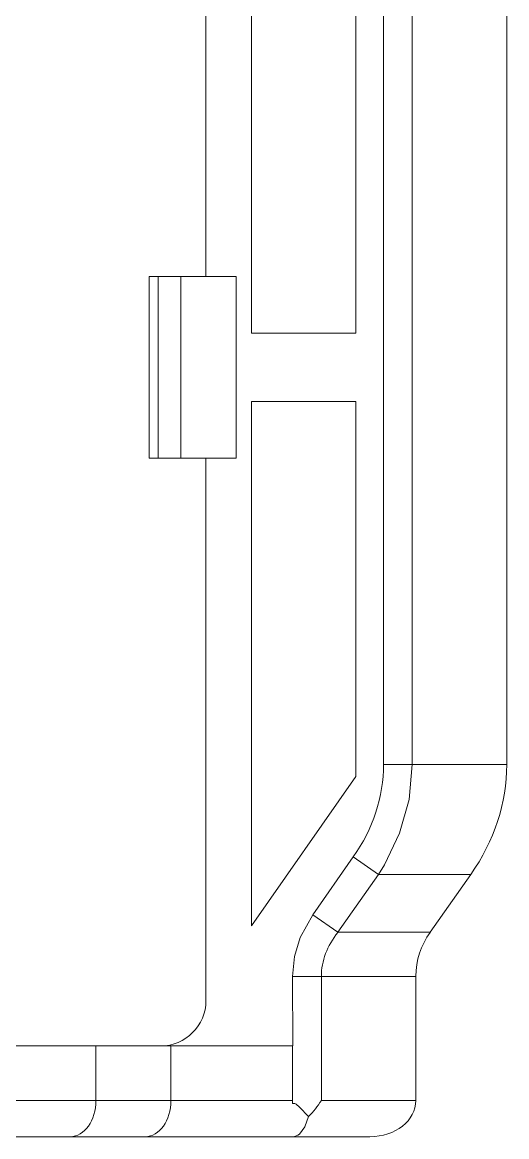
# Model space of a CAD drawing. Header units: inches. Extents: x 47316 to 59086, y 3141 to 11743.
# Drawn here: x 54139.87 to 54150.53, y 9544.34 to 9568.89 of the extents above; entities that cross this region are included whole.
import ezdxf

# ---------------------------------------------------------------- set-up
doc = ezdxf.new("R2010")
doc.units = ezdxf.units.IN
doc.header["$MEASUREMENT"] = 0

msp = doc.modelspace()

# ---------------------------------------------------------------- linework, layer by layer
at = {"color": 0, "lineweight": 15, "ltscale": 0.29875}
for p, q in [((54143.908, 9575.24), (54143.908, 9563.29)), ((54143.908, 9559.29), (54143.908, 9547.34))]:
    msp.add_line(p, q, dxfattribs=at)
at = {"color": 0, "lineweight": 15, "ltscale": 0.288787}
msp.add_line((54144.908, 9562.04), (54144.908, 9573.592), dxfattribs=at)
at = {"color": 0, "lineweight": 15, "ltscale": 0.206668}
for p, q in [((54147.208, 9570.307), (54147.208, 9562.04)), ((54147.208, 9552.274), (54147.208, 9560.54))]:
    msp.add_line(p, q, dxfattribs=at)
at = {"color": 0, "lineweight": 15, "ltscale": 0.217181}
msp.add_line((54147.815, 9570.042), (54147.815, 9561.354), dxfattribs=at)
at = {"color": 0, "lineweight": 15, "ltscale": 0.437558}
for p, q in [((54148.448, 9552.539), (54148.448, 9570.042)), ((54150.526, 9552.539), (54150.526, 9570.042))]:
    msp.add_line(p, q, dxfattribs=at)
at = {"color": 0, "lineweight": 15, "ltscale": 0.005}
for p, q in [((54142.658, 9563.29), (54142.858, 9563.29)), ((54142.858, 9559.29), (54142.658, 9559.29))]:
    msp.add_line(p, q, dxfattribs=at)
at = {"color": 0, "lineweight": 15, "ltscale": 0.1}
for p, q in [((54142.658, 9563.29), (54142.658, 9559.29)), ((54142.858, 9559.29), (54142.858, 9563.29)), ((54143.358, 9559.29), (54143.358, 9563.29)), ((54144.57, 9563.29), (54144.57, 9559.29))]:
    msp.add_line(p, q, dxfattribs=at)
at = {"color": 0, "lineweight": 15, "ltscale": 0.0125}
for p, q in [((54143.358, 9563.29), (54142.858, 9563.29)), ((54143.358, 9559.29), (54142.858, 9559.29))]:
    msp.add_line(p, q, dxfattribs=at)
at = {"color": 0, "lineweight": 15, "ltscale": 0.030312}
for p, q in [((54143.358, 9563.29), (54144.57, 9563.29)), ((54144.57, 9559.29), (54143.358, 9559.29))]:
    msp.add_line(p, q, dxfattribs=at)
at = {"color": 0, "lineweight": 15, "ltscale": 0.0575}
for p, q in [((54147.208, 9562.04), (54144.908, 9562.04)), ((54147.208, 9560.54), (54144.908, 9560.54))]:
    msp.add_line(p, q, dxfattribs=at)
at = {"color": 0, "lineweight": 15, "ltscale": 0.220377}
msp.add_line((54147.815, 9561.354), (54147.815, 9552.539), dxfattribs=at)
at = {"color": 0, "lineweight": 15, "ltscale": 0.288786}
msp.add_line((54144.908, 9560.54), (54144.908, 9548.989), dxfattribs=at)
at = {"color": 0, "lineweight": 15, "ltscale": 0.015826}
for p, q in [((54148.448, 9552.539), (54147.815, 9552.539)), ((54146.448, 9547.873), (54145.815, 9547.873))]:
    msp.add_line(p, q, dxfattribs=at)
at = {"color": 0, "lineweight": 15}
for p, q in [((54148.448, 9552.539), (54148.377, 9551.77)), ((54148.377, 9551.77), (54148.17, 9551.027)), ((54148.17, 9551.027), (54147.838, 9550.333)), ((54147.838, 9550.333), (54147.704, 9550.116)), ((54145.984, 9548.727), (54146.258, 9549.23)), ((54145.858, 9548.309), (54145.984, 9548.727)), ((54145.815, 9547.873), (54145.858, 9548.309)), ((54145.815, 9545.074), (54145.866, 9545.073)), ((54145.866, 9545.073), (54145.891, 9545.058)), ((54145.891, 9545.058), (54145.965, 9544.991)), ((54146.084, 9544.557), (54146.164, 9544.782)), ((54145.965, 9544.399), (54146.084, 9544.557))]:
    msp.add_line(p, q, dxfattribs=at)
at = {"color": 0, "lineweight": 15, "ltscale": 0.051952}
for p, q in [((54150.526, 9552.539), (54148.448, 9552.539)), ((54146.448, 9547.873), (54148.526, 9547.873)), ((54148.526, 9545.138), (54146.448, 9545.138))]:
    msp.add_line(p, q, dxfattribs=at)
at = {"color": 0, "lineweight": 15, "ltscale": 0.100248}
msp.add_line((54147.208, 9552.274), (54144.908, 9548.989), dxfattribs=at)
at = {"color": 0, "lineweight": 15, "ltscale": 0.038864}
for p, q in [((54146.258, 9549.23), (54147.15, 9550.504)), ((54147.704, 9550.116), (54146.812, 9548.843)), ((54148.843, 9548.843), (54149.735, 9550.116))]:
    msp.add_line(p, q, dxfattribs=at)
at = {"color": 0, "lineweight": 15, "ltscale": 0.016899}
for p, q in [((54147.704, 9550.116), (54147.15, 9550.504)), ((54146.258, 9549.23), (54146.812, 9548.843))]:
    msp.add_line(p, q, dxfattribs=at)
at = {"color": 0, "lineweight": 15, "ltscale": 0.050768}
for p, q in [((54147.704, 9550.116), (54149.735, 9550.116)), ((54148.843, 9548.843), (54146.812, 9548.843))]:
    msp.add_line(p, q, dxfattribs=at)
at = {"color": 0, "lineweight": 15, "ltscale": 0.038324}
msp.add_line((54145.815, 9547.873), (54145.817, 9546.34), dxfattribs=at)
at = {"color": 0, "lineweight": 15, "ltscale": 0.068373}
for p, q in [((54146.448, 9545.138), (54146.448, 9547.873)), ((54148.526, 9547.873), (54148.526, 9545.138))]:
    msp.add_line(p, q, dxfattribs=at)
at = {"color": 0, "lineweight": 15, "ltscale": 0.049497}
for p, q in [((54141.488, 9546.34), (54139.508, 9546.34)), ((54139.508, 9545.14), (54141.488, 9545.14))]:
    msp.add_line(p, q, dxfattribs=at)
at = {"color": 0, "lineweight": 15, "ltscale": 0.041213}
for p, q in [((54141.488, 9546.34), (54143.136, 9546.34)), ((54143.136, 9545.14), (54141.488, 9545.14)), ((54142.571, 9544.34), (54140.922, 9544.34))]:
    msp.add_line(p, q, dxfattribs=at)
at = {"color": 0, "lineweight": 15, "ltscale": 0.03}
for p, q in [((54141.488, 9545.14), (54141.488, 9546.34)), ((54143.136, 9546.34), (54143.136, 9545.14)), ((54145.815, 9546.34), (54145.815, 9545.14))]:
    msp.add_line(p, q, dxfattribs=at)
at = {"color": 0, "lineweight": 15, "ltscale": 0.067017}
msp.add_line((54143.136, 9546.34), (54145.817, 9546.34), dxfattribs=at)
at = {"color": 0, "lineweight": 15, "ltscale": 0.066972}
msp.add_line((54145.815, 9545.14), (54143.136, 9545.14), dxfattribs=at)
at = {"color": 0, "lineweight": 15, "ltscale": 0.001671}
msp.add_line((54145.815, 9545.14), (54145.815, 9545.074), dxfattribs=at)
at = {"color": 0, "lineweight": 15, "ltscale": 0.007204}
msp.add_line((54145.965, 9544.991), (54146.164, 9544.782), dxfattribs=at)
at = {"color": 0, "lineweight": 15, "ltscale": 0.035355}
msp.add_line((54139.508, 9544.34), (54140.922, 9544.34), dxfattribs=at)
at = {"color": 0, "lineweight": 15, "ltscale": 0.081129}
msp.add_line((54145.816, 9544.34), (54142.571, 9544.34), dxfattribs=at)
at = {"color": 0, "lineweight": 15, "ltscale": 0.042546}
msp.add_line((54147.518, 9544.34), (54145.816, 9544.34), dxfattribs=at)
at = {"color": 0, "lineweight": 15}
for centre, radius, start, end in [((54150.184, 9547.866), 1.658, 143.93, 179.7359), ((54142.908, 9547.34), 1, 270, 0), ((54144.81, 9546.156), 1.928, 314.5626, 328.1415), ((54145.809, 9544.573), 0.233, 271.5895, 311.8136)]:
    msp.add_arc(centre, radius, start, end, dxfattribs=at)
for centre, major_axis, ratio, start_param, end_param in [((54142.496, 9552.541), (-5.319, 0.006), 0.790498, 2.637057, 3.142454), ((54144.207, 9552.539), (6.319, 0), 0.791274, 5.777234, 6.283185), ((54149.361, 9547.872), (-2.913, 0.002), 0.68755, 5.778415, 6.283723), ((54140.922, 9545.14), (0, 0.8), 0.707107, 3.141593, 4.712389), ((54142.571, 9545.14), (0, -0.8), 0.707107, 0, 1.570796), ((54147.518, 9545.138), (1.009, 0), 0.791274, 4.712389, 6.283185)]:
    msp.add_ellipse(centre, major_axis=major_axis, ratio=ratio, start_param=start_param, end_param=end_param, dxfattribs=at)

doc.saveas('drawing.dxf')
